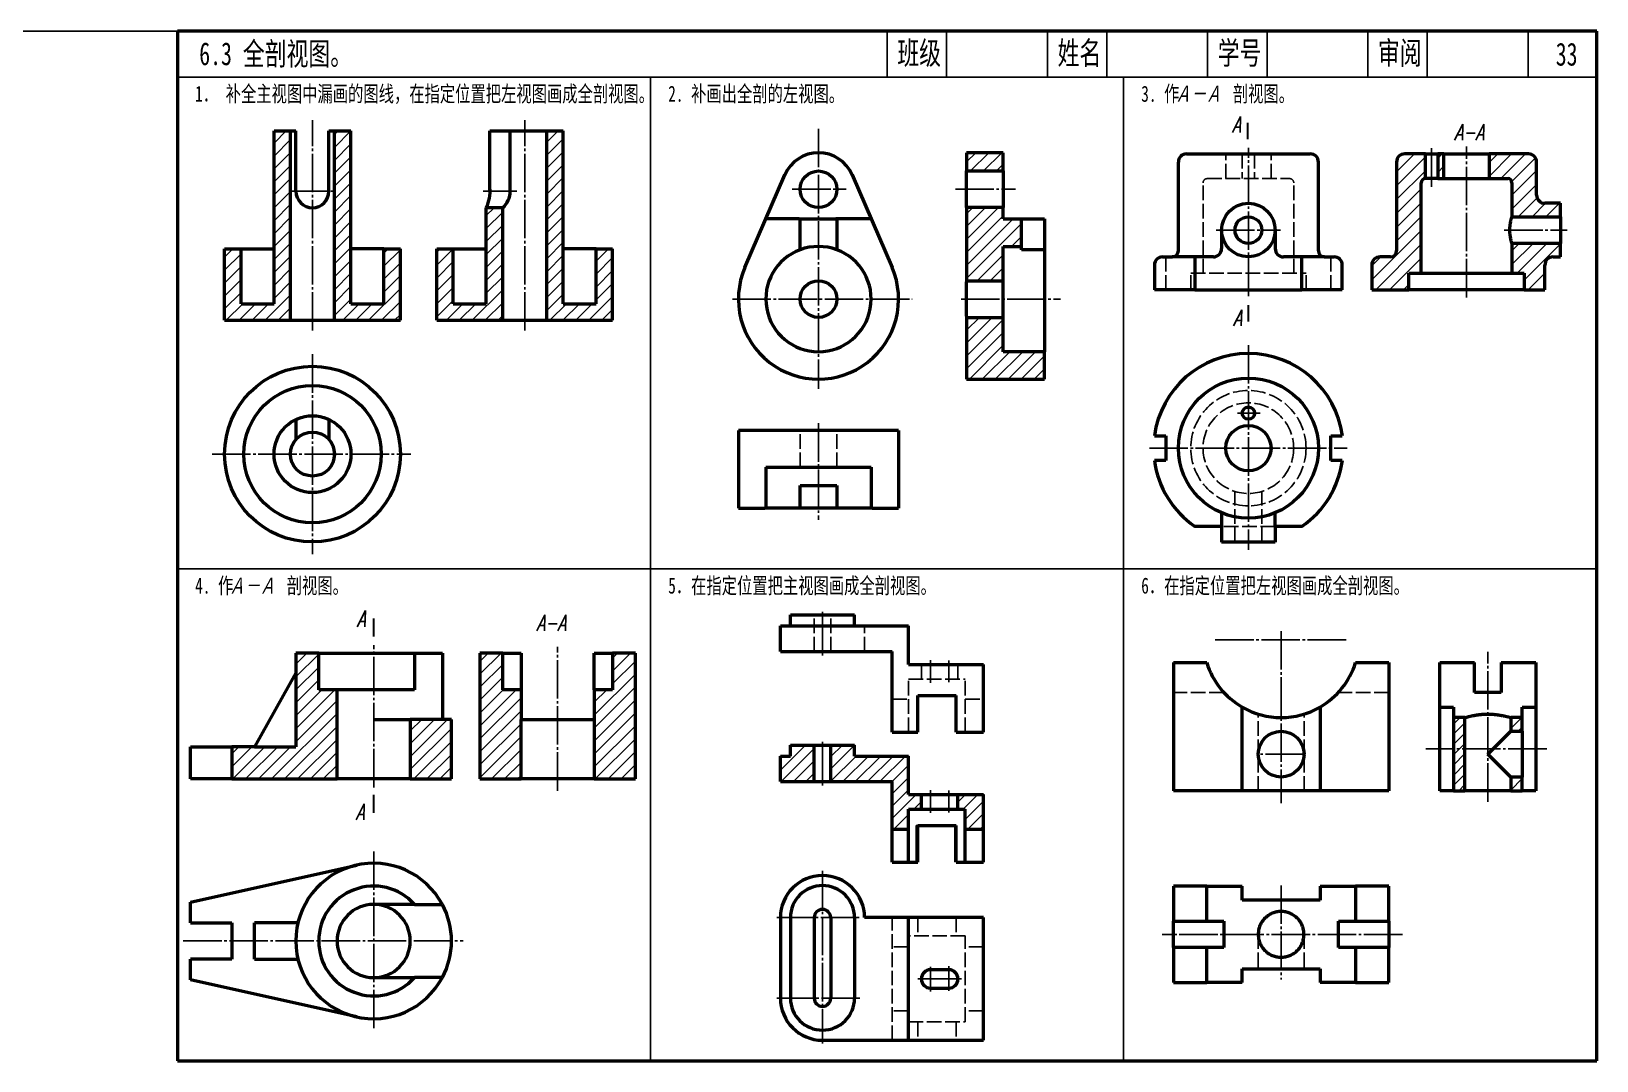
# Model space of a CAD drawing. Header units: millimetres. Extents: x -334 to 3025, y 133 to 867.
# Drawn here: x 331.4 to 673.4, y 356.2 to 581.2 of the extents above; entities that cross this region are included whole.
import ezdxf

# ---------------------------------------------------------------- set-up
doc = ezdxf.new("R2010")
doc.units = ezdxf.units.MM
doc.header["$LTSCALE"] = 0.8
doc.linetypes.add('myCENTER', pattern=[18, 15, -1, 1, -1])
doc.linetypes.add('myHIDDEN', pattern=[5, 4, -1])
for name, color, linetype, lineweight in [('中心线', 7, 'myCENTER', 25), ('剖面线', 7, 'Continuous', 25), ('尺寸', 7, 'Continuous', 25), ('文字', 7, 'Continuous', 25), ('标注', 7, 'Continuous', 25), ('标题文字', 7, 'Continuous', 25), ('答案中心线', 1, 'myCENTER', 25), ('答案剖面线', 1, 'Continuous', 25), ('答案粗实线', 1, 'Continuous', 50), ('粗实线', 7, 'Continuous', 50), ('细实线', 7, 'Continuous', 25), ('虚线', 7, 'myHIDDEN', 25)]:
    doc.layers.add(name, color=color, linetype=linetype, lineweight=lineweight)
doc.styles.add('字母标注-2.5号', font='txt.shx', dxfattribs={"width": 0.7, "oblique": 15, "height": 2.5})
doc.styles.add('标题字母', font='', dxfattribs={"width": 0.7, "oblique": 15, "height": 5})
doc.styles.add('标题汉字1-5号', font='SimSun.ttf', dxfattribs={"width": 0.7, "height": 5})
doc.styles.add('标题汉字2-3.5号', font='SimSun.ttf', dxfattribs={"width": 0.7, "height": 3.5})
doc.styles.get('标题字母').set_extended_font_data('FZFangSong-Z02')
pattern_1 = [(45, (141.6032, 107.5), (-1.4142136, 1.4142136), [])]
pattern_2 = [(45, (0, 0), (-1.4142136, 1.4142136), [])]

msp = doc.modelspace()

# ---------------------------------------------------------------- hatches: boundary and pattern name
at = {"layer": '剖面线'}
h = msp.add_hatch(dxfattribs=at)
h.set_pattern_fill('_USER', color=256, scale=2, angle=45, style=0, pattern_type=0)
h.set_pattern_definition(pattern_1)
h.paths.add_polyline_path([(373.63, 518.08), (388.03, 518.08), (388.03, 559.48), (384.43, 559.48), (384.43, 521.68), (377.23, 521.68), (377.23, 533.68), (373.63, 533.68)])
h.paths.add_polyline_path([(401.23, 559.48), (397.63, 559.48), (397.63, 518.08), (412.03, 518.08), (412.03, 533.68), (408.43, 533.68), (408.43, 521.68), (401.23, 521.68)])
h = msp.add_hatch(dxfattribs=at)
h.set_pattern_fill('_USER', color=256, scale=2, angle=45, style=0, pattern_type=0)
h.set_pattern_definition(pattern_2)
h.paths.add_polyline_path([(398.2, 437.33), (394.2, 437.33), (394.2, 445.33), (389.2, 445.33), (389.2, 424.83), (380.2, 424.83), (375.2, 424.83), (375.2, 417.83), (398.2, 417.83)])
h.paths.add_polyline_path([(414.2, 417.83), (423.2, 417.83), (423.2, 430.83), (414.2, 430.83)])
at = {"layer": '答案剖面线'}
h = msp.add_hatch(dxfattribs=at)
h.set_pattern_fill('_USER', color=256, scale=2, angle=45, style=0, pattern_type=0)
h.set_pattern_definition(pattern_1)
h.paths.add_polyline_path([(444, 518.08), (458.4, 518.08), (458.4, 533.68), (454.8, 533.68), (454.8, 521.68), (447.6, 521.68), (447.6, 559.48), (444, 559.48)])
h = msp.add_hatch(dxfattribs=at)
h.set_pattern_fill('_USER', color=256, scale=2, angle=45, style=0, pattern_type=0)
h.set_pattern_definition(pattern_2)
h.paths.add_polyline_path([(543.72, 550.71), (543.72, 554.71), (535.72, 554.71), (535.72, 550.71)])
h = msp.add_hatch(dxfattribs=at)
h.set_pattern_fill('ANSI31', color=256, scale=0.675, style=0)
h.set_pattern_definition([(45, (546.6247, 309.8876), (-1.515418, 1.515418), [])])
h.paths.add_polyline_path([(629.64, 533.29, -0.414214), (628.29, 531.94), (626.04, 531.94, 0.414214), (624.24, 530.14), (624.24, 524.74), (632.34, 524.74), (632.34, 528.34), (635.04, 528.34), (635.04, 548.14, -0.414214), (635.94, 549.04), (635.94, 554.44), (631.44, 554.44, 0.414214), (629.64, 552.64)])
h.paths.add_polyline_path([(638.64, 549.04), (639.99, 549.04), (639.99, 554.44), (638.64, 554.44)])
h.paths.add_polyline_path([(660.24, 552.64, 0.414214), (658.44, 554.44), (649.89, 554.44), (649.89, 549.04), (653.94, 549.04, -0.414214), (654.84, 548.14), (654.84, 540.72), (665.46, 540.72), (665.46, 543.64), (662.04, 543.64, -0.414214), (660.24, 545.44)])
h.paths.add_polyline_path([(663.84, 531.94), (665.46, 531.94), (665.46, 534.87), (654.84, 534.87), (654.84, 528.34), (657.54, 528.34), (657.54, 524.74), (662.04, 524.74), (662.04, 530.14, -0.414214)])
h = msp.add_hatch(dxfattribs=at)
h.set_pattern_fill('_USER', color=256, scale=2, angle=45, style=0, pattern_type=0)
h.set_pattern_definition(pattern_1)
edge = h.paths.add_edge_path()
edge.add_line((420, 518.08), (420, 533.68))
edge.add_line((420, 533.68), (423.6, 533.68))
edge.add_line((423.6, 521.68), (423.6, 533.68))
edge.add_line((423.6, 521.68), (430.8, 521.68))
edge.add_line((430.8, 521.68), (430.8, 542.68))
edge.add_line((434.4, 542.68), (430.8, 542.68))
edge.add_line((434.4, 518.08), (434.4, 542.68))
edge.add_line((420, 518.08), (458.4, 518.08))
h = msp.add_hatch(dxfattribs=at)
h.set_pattern_fill('_USER', color=256, scale=2, angle=45, style=0, pattern_type=0)
h.set_pattern_definition(pattern_2)
h.paths.add_polyline_path([(543.72, 540.24), (543.72, 542.71), (535.72, 542.71), (535.72, 526.71), (543.72, 526.71), (543.72, 534.21), (547.72, 534.21), (547.72, 540.24)])
h = msp.add_hatch(dxfattribs=at)
h.set_pattern_fill('_USER', color=256, scale=2, angle=45, style=0, pattern_type=0)
h.set_pattern_definition(pattern_2)
h.paths.add_polyline_path([(543.72, 518.71), (535.72, 518.71), (535.72, 505.21), (552.72, 505.21), (552.72, 511.21), (543.72, 511.21)])
h = msp.add_hatch(dxfattribs=at)
h.set_pattern_fill('_USER', color=256, scale=2, angle=45, style=0, pattern_type=0)
h.set_pattern_definition(pattern_2)
h.paths.add_polyline_path([(429.39, 417.83), (438.39, 417.83), (438.39, 430.83), (438.39, 437.33), (434.39, 437.33), (434.39, 445.33), (429.39, 445.33)])
h.paths.add_polyline_path([(454.39, 417.83), (463.39, 417.83), (463.39, 445.33), (458.39, 445.33), (458.39, 437.33), (454.39, 437.33), (454.39, 430.83)])
h = msp.add_hatch(dxfattribs=at)
h.set_pattern_fill('ANSI31', color=256, scale=0.5, style=0)
h.set_pattern_definition([(45, (224.5484, -263.8502), (-1.122532, 1.122532), [])])
h.paths.add_polyline_path([(654.59, 428.25), (657.09, 428.25), (657.09, 431.25), (654.59, 431.25)])
h.paths.add_polyline_path([(654.59, 418.25), (654.59, 415.25), (657.09, 415.25), (657.09, 418.25)])
h.paths.add_polyline_path([(644.59, 431.25), (642.09, 431.25), (642.09, 415.25), (644.59, 415.25)])
h = msp.add_hatch(dxfattribs=at)
h.set_pattern_fill('ANSI31', color=256, scale=0.6, style=0)
h.set_pattern_definition([(45, (282.1439, 322.7307), (-1.347038, 1.347038), [])])
h.paths.add_polyline_path([(497.24, 422.84), (495.04, 422.84), (495.04, 417.24), (502.44, 417.24), (502.44, 425.24), (497.24, 425.24)])
h.paths.add_polyline_path([(519.44, 417.24), (519.44, 406.84), (523.04, 406.84), (523.04, 411.24), (525.84, 411.24), (525.84, 414.44), (523.04, 414.44), (523.04, 422.84), (511.24, 422.84), (511.24, 425.24), (506.04, 425.24), (506.04, 417.24)])
h.paths.add_polyline_path([(539.44, 414.44), (533.84, 414.44), (533.84, 411.24), (535.44, 411.24), (535.44, 406.84), (539.44, 406.84)])

# ---------------------------------------------------------------- linework, layer by layer
for p, q in [((466.7, 356.24), (466.7, 571.24)), ((570.03, 356.24), (570.03, 571.24)), ((363.36, 463.74), (673.36, 463.74))]:
    msp.add_line(p, q)
at = {"layer": '中心线', "ltscale": 0.7}
for p, q in [((392.83, 515.83), (392.83, 561.81)), ((439.2, 515.83), (439.2, 561.81)), ((503.37, 559.93), (503.37, 503.06)), ((597.28, 523.37), (597.28, 555.78)), ((644.94, 523.09), (644.94, 556.06)), ((387.9, 546.28), (397.71, 546.28)), ((497.64, 546.71), (509.44, 546.71)), ((590.25, 537.79), (604.27, 537.79)), ((653.18, 537.79), (666.93, 537.79)), ((484.58, 522.71), (523.86, 522.71)), ((392.83, 510.65), (392.83, 466.93)), ((597.28, 512.66), (597.28, 467.88)), ((599.87, 497.78), (594.92, 497.78)), ((503.37, 495.57), (503.37, 474.46)), ((575.67, 490.13), (618.85, 490.13)), ((370.91, 488.82), (414.31, 488.82)), ((504.24, 444.84), (504.24, 454.44)), ((590.05, 448.25), (619.01, 448.25)), ((604.43, 450.12), (604.43, 412.53)), ((406.2, 415.98), (406.2, 447.06)), ((446.39, 415.26), (446.39, 446.7)), ((649.59, 412.85), (649.59, 445.62)), ((527.84, 438.85), (527.84, 443.81)), ((531.84, 438.95), (531.84, 443.7)), ((504.24, 416.41), (504.24, 426.01)), ((662.44, 424.39), (636.06, 424.39)), ((609.43, 423.25), (599.43, 423.25)), ((527.84, 410.42), (527.84, 415.38)), ((531.84, 410.52), (531.84, 415.27)), ((406.2, 401.98), (406.2, 362.95)), ((504.24, 397.76), (504.24, 359.97)), ((604.43, 394.54), (604.43, 373.97)), ((512.28, 387.52), (494.27, 387.52)), ((630.91, 383.86), (578.47, 383.86)), ((364.6, 382.41), (425.75, 382.41)), ((527.84, 376.76), (527.84, 371.37)), ((531.84, 371.49), (531.84, 376.88)), ((534.62, 374.12), (525.01, 374.12)), ((512.4, 369.92), (494.27, 369.92))]:
    msp.add_line(p, q, dxfattribs=at)
at = {"layer": '尺寸'}
msp.add_line((-23.54, 581.24), (406.26, 581.24), dxfattribs=at)
at = {"layer": '文字'}
for points in [[(406.2, 448.93, 0.5, 0.5, 0), (406.2, 452.93, 0, 0, 0), (409.2, 452.93, 0.8, 0, 0), (412.7, 452.93, 0, 0, 0)], [(406.2, 414.38, 0.5, 0.5, 0), (406.2, 410.38, 0, 0, 0), (409.2, 410.38, 0.8, 0, 0), (412.7, 410.38, 0, 0, 0)]]:
    msp.add_lwpolyline(points, format="xyseb", dxfattribs=at)
at = {"layer": '标注'}
for points in [[(597.1, 557.64, 0.45, 0.45, 0), (597.1, 561.24, 0, 0, 0), (599.8, 561.24, 0.72, 0, 0), (602.95, 561.24, 0, 0, 0)], [(597.28, 521.39, 0.45, 0.45, 0), (597.28, 517.79, 0, 0, 0), (599.98, 517.79, 0.72, 0, 0), (603.13, 517.79, 0, 0, 0)]]:
    msp.add_lwpolyline(points, format="xyseb", dxfattribs=at)
at = {"layer": '答案中心线', "ltscale": 0.7}
for p, q in [((637.29, 547.27), (637.29, 555.78)), ((430.12, 546.28), (437.44, 546.28)), ((533.28, 546.71), (546.42, 546.71)), ((534.53, 522.71), (556.21, 522.71))]:
    msp.add_line(p, q, dxfattribs=at)
at = {"layer": '答案粗实线'}
for p, q in [((431.61, 559.48), (447.6, 559.48)), ((431.61, 546.28), (431.61, 559.48)), ((436.02, 546.28), (436.02, 559.48)), ((444, 518.08), (444, 559.48)), ((447.6, 521.68), (447.6, 559.48)), ((430.8, 521.68), (430.8, 542.68)), ((434.4, 542.68), (430.8, 542.68)), ((434.4, 518.08), (434.4, 542.68)), ((543.72, 540.24), (552.72, 540.24)), ((377.23, 533.68), (384.43, 533.68)), ((408.43, 533.68), (401.23, 533.68)), ((420, 518.08), (420, 533.68)), ((420, 533.68), (423.6, 533.68)), ((423.6, 521.68), (423.6, 533.68)), ((423.6, 533.68), (430.8, 533.68)), ((454.8, 533.68), (447.6, 533.68)), ((454.8, 521.68), (454.8, 533.68)), ((454.8, 533.68), (458.4, 533.68)), ((458.4, 518.08), (458.4, 533.68)), ((535.72, 526.71), (543.72, 526.71)), ((423.6, 521.68), (430.8, 521.68)), ((447.6, 521.68), (454.8, 521.68)), ((420, 518.08), (458.4, 518.08)), ((535.72, 518.71), (543.72, 518.71)), ((497.24, 425.24), (511.24, 425.24)), ((497.24, 422.84), (497.24, 425.24)), ((502.44, 417.24), (502.44, 425.24)), ((506.04, 417.24), (506.04, 425.24)), ((511.24, 422.84), (511.24, 425.24)), ((495.04, 422.84), (497.24, 422.84)), ((495.04, 417.24), (495.04, 422.84)), ((511.24, 422.84), (523.04, 422.84)), ((523.04, 414.44), (523.04, 422.84)), ((495.04, 417.24), (519.44, 417.24)), ((519.44, 399.64), (519.44, 417.24)), ((523.04, 414.44), (539.44, 414.44)), ((525.84, 411.24), (525.84, 414.44)), ((533.84, 411.24), (533.84, 414.44)), ((539.44, 399.64), (539.44, 414.44)), ((523.04, 399.64), (523.04, 411.24)), ((523.04, 411.24), (535.44, 411.24)), ((535.44, 399.64), (535.44, 411.24)), ((525.04, 407.64), (533.44, 407.64)), ((525.04, 399.64), (525.04, 407.64)), ((533.44, 399.64), (533.44, 407.64)), ((519.44, 406.84), (523.04, 406.84)), ((535.44, 406.84), (539.44, 406.84)), ((519.44, 399.64), (525.04, 399.64)), ((533.44, 399.64), (539.44, 399.64))]:
    msp.add_line(p, q, dxfattribs=at)
at = {"layer": '答案粗实线', "extrusion": (0, 1, 0)}
for p, q in [((535.72, 554.71), (535.72, 550.71)), ((543.72, 554.71), (535.72, 554.71)), ((543.72, 550.71), (543.72, 554.71)), ((535.72, 542.71), (535.72, 550.71)), ((535.72, 550.71), (543.72, 550.71)), ((543.72, 550.71), (543.72, 542.71)), ((535.72, 542.71), (535.72, 526.46)), ((543.72, 542.71), (535.72, 542.71)), ((543.72, 540.24), (543.72, 542.71)), ((547.72, 534.21), (547.72, 540.24)), ((552.72, 540.24), (552.72, 533.49)), ((543.72, 534.21), (547.72, 534.21)), ((543.72, 526.46), (543.72, 534.21)), ((547.72, 533.49), (547.72, 534.21)), ((552.72, 533.49), (547.72, 533.49)), ((552.72, 533.49), (552.72, 511.21)), ((535.72, 518.96), (535.72, 526.46)), ((543.72, 518.96), (543.72, 526.46)), ((535.72, 518.96), (535.72, 505.21)), ((543.72, 511.21), (543.72, 518.96)), ((552.72, 511.21), (543.72, 511.21)), ((552.72, 505.21), (552.72, 511.21)), ((535.72, 505.21), (552.72, 505.21)), ((639.09, 433.53), (639.09, 443.25)), ((639.09, 443.25), (646.69, 443.25)), ((646.69, 436.75), (646.69, 443.25)), ((652.49, 443.25), (652.49, 436.75)), ((652.49, 443.25), (660.09, 443.25)), ((660.09, 443.25), (660.09, 433.53)), ((652.49, 436.75), (646.69, 436.75)), ((639.09, 415.25), (639.09, 433.53)), ((639.09, 433.53), (642.09, 433.53)), ((642.09, 433.53), (642.09, 431.25)), ((642.09, 431.25), (642.09, 415.25)), ((644.59, 431.25), (642.09, 431.25)), ((644.59, 415.25), (644.59, 431.25)), ((654.59, 431.25), (654.59, 428.25)), ((657.09, 431.25), (654.59, 431.25)), ((657.09, 433.53), (660.09, 433.53)), ((657.09, 431.25), (657.09, 433.53)), ((657.09, 428.25), (657.09, 431.25)), ((660.09, 433.53), (660.09, 415.25)), ((649.59, 423.25), (654.59, 428.25)), ((654.59, 428.25), (657.09, 428.25)), ((657.09, 428.25), (657.09, 418.25)), ((654.59, 418.25), (649.59, 423.25)), ((657.09, 418.25), (654.59, 418.25)), ((654.59, 418.25), (654.59, 415.25)), ((657.09, 415.25), (657.09, 418.25)), ((642.09, 415.25), (639.09, 415.25)), ((642.09, 415.25), (644.59, 415.25)), ((654.59, 415.25), (644.59, 415.25)), ((654.59, 415.25), (657.09, 415.25)), ((660.09, 415.25), (657.09, 415.25))]:
    msp.add_line(p, q, dxfattribs=at)
at = {"layer": '答案粗实线', "extrusion": (2.22045e-16, 1, -4.93038e-32)}
for p, q in [((635.94, 554.44), (631.44, 554.44)), ((635.94, 554.44), (638.64, 554.44)), ((635.94, 549.04), (635.94, 554.44)), ((638.64, 554.44), (638.64, 549.04)), ((639.99, 554.44), (638.64, 554.44)), ((639.99, 554.44), (649.89, 554.44)), ((639.99, 549.04), (639.99, 554.44)), ((658.44, 554.44), (649.89, 554.44)), ((649.89, 554.44), (649.89, 549.04)), ((629.64, 552.64), (629.64, 533.29)), ((660.24, 545.44), (660.24, 552.64)), ((635.04, 528.34), (635.04, 548.14)), ((638.64, 549.04), (635.94, 549.04)), ((635.94, 549.04), (635.94, 549.04)), ((638.64, 549.04), (639.99, 549.04)), ((639.99, 549.04), (649.89, 549.04)), ((649.89, 549.04), (653.94, 549.04)), ((654.84, 548.14), (654.84, 540.72)), ((654.84, 540.72), (665.46, 540.72)), ((665.46, 543.64), (662.04, 543.64)), ((665.46, 540.72), (665.46, 543.64)), ((665.46, 540.72), (665.46, 534.87)), ((654.84, 534.87), (654.84, 528.34)), ((665.46, 534.87), (654.84, 534.87)), ((665.46, 531.94), (665.46, 534.87)), ((624.24, 530.14), (624.24, 524.74)), ((628.29, 531.94), (626.04, 531.94)), ((662.04, 524.74), (662.04, 530.14)), ((663.84, 531.94), (665.46, 531.94)), ((632.34, 528.34), (635.04, 528.34)), ((632.34, 524.74), (632.34, 528.34)), ((635.04, 528.34), (654.84, 528.34)), ((654.84, 528.34), (657.54, 528.34)), ((657.54, 528.34), (657.54, 524.74)), ((624.24, 524.74), (632.34, 524.74)), ((657.54, 524.74), (632.34, 524.74)), ((657.54, 524.74), (662.04, 524.74)), ((429.39, 445.33), (429.39, 417.83)), ((434.39, 445.33), (429.39, 445.33)), ((434.39, 445.33), (438.39, 445.33)), ((434.39, 437.33), (434.39, 445.33)), ((438.39, 445.33), (438.39, 437.33)), ((454.39, 437.33), (454.39, 445.33)), ((454.39, 445.33), (458.39, 445.33)), ((463.39, 445.33), (458.39, 445.33)), ((458.39, 445.33), (458.39, 437.33)), ((463.39, 417.83), (463.39, 445.33)), ((438.39, 437.33), (434.39, 437.33)), ((438.39, 437.33), (438.39, 430.83)), ((454.39, 437.33), (454.39, 430.83)), ((458.39, 437.33), (454.39, 437.33)), ((438.39, 430.83), (454.39, 430.83)), ((438.39, 417.83), (438.39, 430.83)), ((454.39, 430.83), (454.39, 417.83)), ((429.39, 417.83), (438.39, 417.83)), ((454.39, 417.83), (438.39, 417.83)), ((454.39, 417.83), (463.39, 417.83))]:
    msp.add_line(p, q, dxfattribs=at)
at = {"layer": '答案粗实线'}
for centre, radius, start, end in [((631.44, 552.64), 1.8, 90, 180), ((658.44, 552.64), 1.8, 0, 90), ((635.94, 548.14), 0.9, 90, 180), ((653.49, 547.69), 1.35, 0, 0), ((653.94, 548.14), 0.9, 0, 90), ((423.24, 546.28), 8.4, 334.6231, 5.1446), ((431.22, 546.28), 4.8, 311.4096, 0), ((662.04, 545.44), 1.8, 180, 270), ((626.04, 530.14), 1.8, 90, 180), ((628.29, 533.29), 1.35, 270, 360), ((663.84, 530.14), 1.8, 90, 180)]:
    msp.add_arc(centre, radius, start, end, dxfattribs=at)
for points, knots in [([(654.84, 534.87), (654.84, 534.87), (654.84, 534.88), (654.81, 534.96), (654.8, 535.01), (654.76, 535.16), (654.73, 535.26), (654.68, 535.47), (654.65, 535.59), (654.59, 535.85), (654.57, 536), (654.51, 536.32), (654.49, 536.49), (654.44, 536.85), (654.43, 537.04), (654.4, 537.41), (654.4, 537.61), (654.4, 537.98), (654.4, 538.17), (654.43, 538.54), (654.44, 538.73), (654.49, 539.09), (654.51, 539.26), (654.57, 539.58), (654.59, 539.73), (654.65, 539.99), (654.68, 540.11), (654.73, 540.32), (654.76, 540.42), (654.8, 540.57), (654.81, 540.62), (654.84, 540.7), (654.84, 540.72), (654.84, 540.72)], [4.928834, 4.928834, 4.928834, 4.928834, 5.544852, 5.544852, 6.160871, 6.160871, 6.776889, 6.776889, 7.392907, 7.392907, 8.009097, 8.009097, 8.625288, 8.625288, 9.241478, 9.241478, 9.857669, 9.857669, 10.473859, 10.473859, 11.090049, 11.090049, 11.70624, 11.70624, 12.32243, 12.32243, 12.938448, 12.938448, 13.554466, 13.554466, 14.170485, 14.170485, 14.786503, 14.786503, 14.786503, 14.786503]), ([(644.59, 431.25), (644.59, 431.25), (644.62, 431.26), (644.74, 431.29), (644.84, 431.32), (645.1, 431.39), (645.26, 431.43), (645.62, 431.52), (645.83, 431.57), (646.27, 431.67), (646.52, 431.72), (647.06, 431.81), (647.36, 431.85), (647.97, 431.92), (648.3, 431.95), (648.94, 431.99), (649.27, 432), (649.59, 432)], [22.747076, 22.747076, 22.747076, 22.747076, 23.694741, 23.694741, 24.642406, 24.642406, 25.590071, 25.590071, 26.537736, 26.537736, 27.485661, 27.485661, 28.433586, 28.433586, 29.38151, 29.38151, 30.329435, 30.329435, 30.329435, 30.329435]), ([(649.59, 432), (649.9, 432), (650.23, 431.99), (650.88, 431.95), (651.2, 431.92), (651.81, 431.85), (652.11, 431.81), (652.65, 431.72), (652.9, 431.67), (653.34, 431.57), (653.55, 431.52), (653.92, 431.43), (654.08, 431.39), (654.33, 431.32), (654.43, 431.29), (654.56, 431.26), (654.59, 431.25), (654.59, 431.25)], [0, 0, 0, 0, 0.947925, 0.947925, 1.89585, 1.89585, 2.843775, 2.843775, 3.791699, 3.791699, 4.739364, 4.739364, 5.687029, 5.687029, 6.634694, 6.634694, 7.582359, 7.582359, 7.582359, 7.582359])]:
    msp.add_open_spline(points, degree=3, knots=knots, dxfattribs=at)
at = {"layer": '粗实线'}
for p, q in [((363.36, 581.24), (363.36, 356.24)), ((673.36, 581.24), (363.36, 581.24)), ((673.36, 356.24), (673.36, 581.24)), ((384.43, 521.68), (384.43, 559.48)), ((384.43, 559.48), (389.23, 559.48)), ((388.03, 518.08), (388.03, 559.48)), ((389.23, 546.28), (389.23, 559.48)), ((396.43, 546.28), (396.43, 559.48)), ((396.43, 559.48), (401.23, 559.48)), ((397.63, 518.08), (397.63, 559.48)), ((401.23, 521.68), (401.23, 559.48)), ((373.63, 533.68), (377.23, 533.68)), ((373.63, 518.08), (373.63, 533.68)), ((377.23, 521.68), (377.23, 533.68)), ((408.43, 521.68), (408.43, 533.68)), ((408.43, 533.68), (412.03, 533.68)), ((412.03, 518.08), (412.03, 533.68)), ((377.23, 521.68), (384.43, 521.68)), ((401.23, 521.68), (408.43, 521.68)), ((373.63, 518.08), (412.03, 518.08)), ((389.23, 496.41), (389.23, 492)), ((396.43, 496.41), (396.43, 492)), ((487.3, 494), (485.87, 494)), ((485.87, 494), (485.87, 477)), ((496.03, 494), (487.3, 494)), ((510.72, 494), (496.03, 494)), ((519.44, 494), (510.72, 494)), ((520.87, 494), (519.44, 494)), ((520.87, 494), (520.87, 477)), ((576.75, 492.83), (579.28, 492.83)), ((579.28, 492.83), (579.28, 487.43)), ((615.28, 487.43), (615.28, 492.83)), ((615.28, 492.83), (617.8, 492.83)), ((491.87, 486), (496.03, 486)), ((491.87, 486), (491.87, 477)), ((496.03, 486), (510.72, 486)), ((510.72, 486), (514.87, 486)), ((514.87, 486), (514.87, 477)), ((579.28, 487.43), (576.75, 487.43)), ((617.8, 487.43), (615.28, 487.43)), ((499.37, 477), (499.37, 482)), ((499.37, 482), (507.37, 482)), ((507.37, 482), (507.37, 477)), ((485.87, 477), (487.3, 477)), ((487.3, 477), (491.64, 477)), ((499.37, 477), (491.64, 477)), ((507.37, 477), (499.37, 477)), ((515.1, 477), (507.37, 477)), ((515.1, 477), (519.44, 477)), ((519.44, 477), (520.87, 477)), ((591.43, 475.99), (591.43, 475.91)), ((591.63, 475.91), (591.43, 475.91)), ((591.43, 475.91), (591.43, 473.03)), ((603.13, 475.91), (602.92, 475.91)), ((603.13, 475.91), (603.13, 475.99)), ((603.13, 473.03), (603.13, 475.91)), ((591.43, 473.03), (585.61, 473.03)), ((591.43, 473.03), (591.43, 469.61)), ((608.94, 473.03), (603.13, 473.03)), ((603.13, 473.03), (603.13, 469.61)), ((603.13, 469.61), (591.43, 469.61)), ((497.24, 453.67), (511.24, 453.67)), ((497.24, 451.27), (497.24, 453.67)), ((511.24, 451.27), (511.24, 453.67)), ((495.04, 445.67), (495.04, 451.27)), ((495.04, 451.27), (523.04, 451.27)), ((523.04, 442.87), (523.04, 451.27)), ((495.04, 445.67), (519.44, 445.67)), ((519.44, 428.07), (519.44, 445.67)), ((523.04, 442.87), (539.44, 442.87)), ((539.44, 428.07), (539.44, 442.87)), ((525.04, 436.07), (533.44, 436.07)), ((525.04, 428.07), (525.04, 436.07)), ((533.44, 428.07), (533.44, 436.07)), ((519.44, 428.07), (525.04, 428.07)), ((533.44, 428.07), (539.44, 428.07)), ((366.2, 390.91), (402.5, 399)), ((580.93, 394.36), (580.93, 386.76)), ((588.18, 394.36), (580.93, 394.36)), ((588.18, 386.76), (588.18, 394.36)), ((588.18, 394.36), (595.93, 394.36)), ((595.93, 391.36), (595.93, 394.36)), ((612.93, 394.36), (612.93, 391.36)), ((612.93, 394.36), (620.67, 394.36)), ((627.93, 394.36), (620.67, 394.36)), ((620.67, 394.36), (620.67, 386.76)), ((627.93, 386.76), (627.93, 394.36)), ((366.2, 386.41), (366.2, 390.91)), ((415.14, 390.41), (406.2, 390.41)), ((415.14, 390.41), (421.2, 390.41)), ((612.93, 391.36), (595.93, 391.36)), ((366.2, 386.41), (375.2, 386.41)), ((375.2, 386.41), (375.2, 378.41)), ((380.2, 378.41), (380.2, 386.41)), ((389.67, 386.41), (380.2, 386.41)), ((495.04, 387.52), (495.04, 369.92)), ((497.24, 387.52), (497.24, 369.92)), ((502.44, 387.52), (502.44, 369.92)), ((506.04, 387.52), (506.04, 369.92)), ((511.24, 387.52), (511.24, 369.92)), ((539.44, 387.52), (513.44, 387.52)), ((523.04, 360.72), (523.04, 387.52)), ((539.44, 360.72), (539.44, 387.52)), ((580.93, 386.76), (588.18, 386.76)), ((580.93, 380.96), (580.93, 386.76)), ((588.18, 386.76), (591.91, 386.76)), ((591.91, 386.76), (591.91, 380.96)), ((616.95, 386.76), (620.67, 386.76)), ((616.95, 380.96), (616.95, 386.76)), ((620.67, 386.76), (627.93, 386.76)), ((627.93, 386.76), (627.93, 380.96)), ((580.93, 380.96), (580.93, 373.36)), ((588.18, 380.96), (580.93, 380.96)), ((588.18, 373.36), (588.18, 380.96)), ((591.91, 380.96), (588.18, 380.96)), ((620.67, 380.96), (616.95, 380.96)), ((620.67, 380.96), (620.67, 373.36)), ((627.93, 380.96), (620.67, 380.96)), ((627.93, 373.36), (627.93, 380.96)), ((366.2, 373.91), (366.2, 378.41)), ((375.2, 378.41), (366.2, 378.41)), ((380.2, 378.41), (389.67, 378.41)), ((595.93, 376.36), (612.93, 376.36)), ((595.93, 373.36), (595.93, 376.36)), ((612.93, 376.36), (612.93, 373.36)), ((402.5, 365.82), (366.2, 373.91)), ((406.2, 374.41), (415.14, 374.41)), ((421.2, 374.41), (415.14, 374.41)), ((531.84, 376.12), (527.84, 376.12)), ((580.93, 373.36), (588.18, 373.36)), ((595.93, 373.36), (588.18, 373.36)), ((620.67, 373.36), (612.93, 373.36)), ((620.67, 373.36), (627.93, 373.36)), ((527.84, 372.12), (531.84, 372.12)), ((504.24, 360.72), (539.44, 360.72)), ((363.36, 356.24), (673.36, 356.24))]:
    msp.add_line(p, q, dxfattribs=at)
at = {"layer": '粗实线', "extrusion": (0, 1, 2.22045e-16)}
for p, q in [((583.78, 554.44), (610.78, 554.44)), ((581.98, 533.29), (581.98, 552.64)), ((612.58, 533.29), (612.58, 552.64)), ((591.43, 537.79), (591.43, 533.74)), ((603.13, 537.79), (603.13, 533.74)), ((576.75, 530.14), (576.75, 524.74)), ((578.55, 531.94), (580.63, 531.94)), ((589.63, 531.94), (580.63, 531.94)), ((585.61, 531.94), (585.61, 524.74)), ((613.93, 531.94), (604.93, 531.94)), ((608.94, 524.74), (608.94, 531.94)), ((613.93, 531.94), (616, 531.94)), ((617.8, 524.74), (617.8, 530.14)), ((585.61, 524.74), (576.75, 524.74)), ((585.61, 524.74), (608.94, 524.74)), ((617.8, 524.74), (608.94, 524.74)), ((389.2, 445.33), (389.2, 424.83)), ((394.2, 445.33), (389.2, 445.33)), ((394.2, 445.33), (415.14, 445.33)), ((394.2, 437.33), (394.2, 445.33)), ((415.14, 445.33), (415.14, 437.33)), ((415.14, 445.33), (421.2, 445.33)), ((421.2, 445.33), (421.2, 430.83)), ((389.2, 441.03), (380.2, 424.83)), ((398.2, 437.33), (394.2, 437.33)), ((406.2, 437.33), (398.2, 437.33)), ((398.2, 417.83), (398.2, 437.33)), ((415.14, 437.33), (406.2, 437.33)), ((406.2, 430.83), (414.2, 430.83)), ((414.2, 430.83), (414.2, 417.83)), ((423.2, 430.83), (414.2, 430.83)), ((423.2, 417.83), (423.2, 430.83)), ((366.2, 417.83), (366.2, 424.83)), ((366.2, 424.83), (375.2, 424.83)), ((375.2, 424.83), (375.2, 417.83)), ((380.2, 424.83), (375.2, 424.83)), ((380.2, 424.83), (389.2, 424.83)), ((375.2, 417.83), (366.2, 417.83)), ((375.2, 417.83), (398.2, 417.83)), ((414.2, 417.83), (398.2, 417.83)), ((414.2, 417.83), (423.2, 417.83))]:
    msp.add_line(p, q, dxfattribs=at)
at = {"layer": '粗实线', "extrusion": (0, 1, 0)}
for p, q in [((491.64, 539.71), (496.03, 549.88)), ((510.72, 549.88), (515.1, 539.71)), ((487.3, 529.64), (491.64, 539.71)), ((499.14, 540.24), (491.87, 540.24)), ((499.14, 540.24), (507.14, 540.24)), ((499.37, 533.49), (499.37, 540.24)), ((514.87, 540.24), (507.14, 540.24)), ((507.37, 540.24), (507.37, 533.49)), ((515.1, 539.71), (519.44, 529.64)), ((580.93, 443.25), (580.93, 415.25)), ((580.93, 443.25), (588.18, 443.25)), ((620.67, 443.25), (627.93, 443.25)), ((627.93, 443.25), (627.93, 415.25)), ((595.93, 415.25), (595.93, 433.53)), ((612.93, 433.53), (612.93, 415.25)), ((595.93, 415.25), (580.93, 415.25)), ((612.93, 415.25), (595.93, 415.25)), ((627.93, 415.25), (612.93, 415.25))]:
    msp.add_line(p, q, dxfattribs=at)
at = {"layer": '粗实线'}
for centre, radius in [((503.37, 546.71), 4), ((597.28, 537.79), 5.85), ((597.28, 537.79), 2.92), ((503.37, 522.71), 4), ((392.83, 488.82), 19.2), ((392.83, 488.82), 15), ((597.28, 490.13), 15.3), ((392.83, 488.82), 8.4), ((597.28, 497.78), 1.35), ((392.83, 488.82), 4.8), ((597.28, 490.13), 4.95), ((604.43, 423.25), 5)]:
    msp.add_circle(centre, radius, dxfattribs=at)
for centre, radius, start, end in [((503.37, 546.71), 8, 23.318, 156.682), ((583.78, 552.64), 1.8, 90, 180), ((610.78, 552.64), 1.8, 0, 90), ((392.83, 546.28), 3.6, 180, 0), ((503.37, 522.71), 11.5, 110.3544, 69.6456), ((503.37, 522.71), 11.5, 69.6456, 110.3544), ((589.63, 533.74), 1.8, 270, 0), ((604.93, 533.74), 1.8, 180, 270), ((578.55, 530.14), 1.8, 90, 180), ((580.63, 533.29), 1.35, 270, 0), ((613.93, 533.29), 1.35, 180, 270), ((616, 530.14), 1.8, 0, 90), ((503.37, 522.71), 17.5, 156.682, 23.318), ((597.28, 490.13), 20.7, 7.4947, 172.5053), ((597.28, 490.13), 20.7, 187.4947, 235.6988), ((597.28, 490.13), 20.7, 304.3012, 352.5053), ((604.43, 448.25), 17, 197.1046, 240), ((604.43, 448.25), 17, 300, 342.8954), ((604.43, 448.25), 17, 240, 300), ((406.2, 382.41), 17, 28.0725, 331.9275), ((504.24, 387.52), 9.2, 0, 180), ((406.2, 382.41), 12, 41.8103, 318.1897), ((504.24, 387.52), 7, 0, 180), ((406.2, 382.41), 8, 90, 270), ((406.2, 382.41), 8, 270, 90), ((406.2, 382.41), 17, 331.9275, 28.0725), ((504.24, 387.52), 1.8, 0, 180), ((527.84, 374.12), 2, 90, 270), ((531.84, 374.12), 2, 270, 90), ((504.24, 369.92), 9.2, 180, 270), ((504.24, 369.92), 7, 180, 0), ((504.24, 369.92), 1.8, 180, 0)]:
    msp.add_arc(centre, radius, start, end, dxfattribs=at)
msp.add_open_spline([(609.43, 383.86), (609.43, 383.54), (609.4, 383.22), (609.27, 382.57), (609.17, 382.25), (608.92, 381.63), (608.76, 381.34), (608.39, 380.79), (608.18, 380.54), (607.74, 380.1), (607.49, 379.89), (606.95, 379.53), (606.65, 379.37), (606.04, 379.11), (605.72, 379.02), (605.07, 378.89), (604.74, 378.86), (604.11, 378.86), (603.78, 378.89), (603.14, 379.02), (602.81, 379.11), (602.2, 379.37), (601.9, 379.53), (601.36, 379.89), (601.11, 380.1), (600.67, 380.54), (600.46, 380.79), (600.1, 381.34), (599.94, 381.63), (599.68, 382.25), (599.58, 382.57), (599.46, 383.22), (599.43, 383.54), (599.43, 384.17), (599.46, 384.5), (599.58, 385.15), (599.68, 385.47), (599.94, 386.08), (600.1, 386.38), (600.46, 386.92), (600.67, 387.17), (601.11, 387.61), (601.36, 387.82), (601.9, 388.19), (602.2, 388.35), (602.81, 388.6), (603.14, 388.7), (603.78, 388.83), (604.11, 388.86), (604.74, 388.86), (605.07, 388.83), (605.72, 388.7), (606.04, 388.6), (606.65, 388.35), (606.95, 388.19), (607.49, 387.82), (607.74, 387.61), (608.18, 387.17), (608.39, 386.92), (608.76, 386.38), (608.92, 386.08), (609.17, 385.47), (609.27, 385.15), (609.4, 384.5), (609.43, 384.17), (609.43, 383.86)], degree=3, knots=[0, 0, 0, 0, 0.947925, 0.947925, 1.89585, 1.89585, 2.843775, 2.843775, 3.791699, 3.791699, 4.739364, 4.739364, 5.687029, 5.687029, 6.634694, 6.634694, 7.582359, 7.582359, 8.530024, 8.530024, 9.477689, 9.477689, 10.425353, 10.425353, 11.373018, 11.373018, 12.320943, 12.320943, 13.268868, 13.268868, 14.216793, 14.216793, 15.164718, 15.164718, 16.112642, 16.112642, 17.060567, 17.060567, 18.008492, 18.008492, 18.956417, 18.956417, 19.904082, 19.904082, 20.851747, 20.851747, 21.799412, 21.799412, 22.747076, 22.747076, 23.694741, 23.694741, 24.642406, 24.642406, 25.590071, 25.590071, 26.537736, 26.537736, 27.485661, 27.485661, 28.433586, 28.433586, 29.38151, 29.38151, 30.329435, 30.329435, 30.329435, 30.329435], dxfattribs=at)
at = {"layer": '细实线'}
for p, q in [((518.36, 581.24), (518.36, 571.24)), ((531.36, 581.24), (531.36, 571.24)), ((553.36, 581.24), (553.36, 571.24)), ((566.36, 581.24), (566.36, 571.24)), ((588.36, 581.24), (588.36, 571.24)), ((601.36, 581.24), (601.36, 571.24)), ((623.36, 581.24), (623.36, 571.24)), ((636.36, 581.24), (636.36, 571.24)), ((658.36, 581.24), (658.36, 571.24)), ((673.36, 571.24), (363.36, 571.24)), ((428.4, 518.08), (450, 518.08)), ((511.24, 425.28), (497.24, 425.28)), ((497.24, 422.87), (497.24, 425.28)), ((511.24, 422.87), (511.24, 425.28)), ((495.04, 417.27), (495.04, 422.87)), ((495.04, 422.87), (497.24, 422.87)), ((511.24, 422.87), (523.04, 422.87)), ((523.04, 414.47), (523.04, 422.87)), ((519.44, 417.24), (495.04, 417.29)), ((519.44, 399.68), (519.44, 417.28)), ((523.04, 414.47), (539.44, 414.47)), ((539.44, 399.68), (539.44, 414.48)), ((524.72, 407.68), (533.12, 407.68)), ((524.72, 399.68), (524.72, 407.68)), ((533.12, 399.68), (533.12, 407.68)), ((519.44, 399.68), (525.04, 399.68)), ((533.44, 399.68), (539.44, 399.68))]:
    msp.add_line(p, q, dxfattribs=at)
at = {"layer": '细实线', "extrusion": (2.22045e-16, 1, -4.93038e-32)}
for p, q in [((657.54, 524.74), (632.34, 524.74)), ((454.39, 417.83), (438.39, 417.83))]:
    msp.add_line(p, q, dxfattribs=at)
at = {"layer": '细实线', "extrusion": (0, 1, 0)}
msp.add_line((653.58, 415.25), (643.58, 415.25), dxfattribs=at)
at = {"layer": '虚线', "extrusion": (0, 1, 2.22045e-16)}
for p, q in [((592.33, 549.04), (592.33, 554.44)), ((595.93, 554.44), (595.93, 549.04)), ((598.63, 554.44), (598.63, 549.04)), ((602.23, 549.04), (602.23, 554.44)), ((587.38, 528.34), (587.38, 548.14)), ((588.28, 549.04), (606.28, 549.04)), ((607.18, 528.34), (607.18, 548.14)), ((579.28, 531.94), (579.28, 524.74)), ((615.28, 524.74), (615.28, 531.94)), ((584.68, 528.34), (609.88, 528.34)), ((584.68, 524.74), (584.68, 528.34)), ((609.88, 524.74), (609.88, 528.34))]:
    msp.add_line(p, q, dxfattribs=at)
at = {"layer": '虚线'}
for p, q in [((499.37, 486), (499.37, 494)), ((507.37, 486), (507.37, 494)), ((594.35, 469.61), (594.35, 480.67)), ((600.2, 469.61), (600.2, 480.67)), ((603.13, 473.03), (591.43, 473.03)), ((502.44, 445.67), (502.44, 453.67)), ((506.04, 445.67), (506.04, 453.67)), ((513.44, 445.67), (513.44, 451.27)), ((525.84, 439.67), (525.84, 442.87)), ((533.84, 439.67), (533.84, 442.87)), ((523.04, 439.67), (535.44, 439.67)), ((523.04, 428.07), (523.04, 439.67)), ((535.44, 428.07), (535.44, 439.67)), ((519.44, 435.27), (523.04, 435.27)), ((535.44, 435.27), (539.44, 435.27)), ((519.44, 360.72), (519.44, 387.52)), ((525.04, 387.52), (525.04, 383.52)), ((533.44, 387.52), (533.44, 383.52)), ((535.44, 383.52), (523.04, 383.52)), ((535.44, 364.72), (535.44, 383.52)), ((599.43, 383.86), (599.43, 376.36)), ((609.43, 383.86), (609.43, 376.36)), ((523.04, 381.12), (519.44, 381.12)), ((539.44, 381.12), (535.44, 381.12)), ((523.04, 367.12), (519.44, 367.12)), ((539.44, 367.12), (535.44, 367.12)), ((523.04, 364.72), (535.44, 364.72)), ((525.04, 364.72), (525.04, 360.72)), ((533.44, 364.72), (533.44, 360.72))]:
    msp.add_line(p, q, dxfattribs=at)
at = {"layer": '虚线', "extrusion": (0, 1, 0)}
for p, q in [((591.91, 436.75), (580.93, 436.75)), ((627.93, 436.75), (616.95, 436.75)), ((599.43, 415.25), (599.43, 432)), ((609.43, 415.25), (609.43, 432))]:
    msp.add_line(p, q, dxfattribs=at)
at = {"layer": '虚线'}
for radius in [12.6, 9.9]:
    msp.add_circle((597.28, 490.13), radius, dxfattribs=at)
for centre, start, end in [((588.28, 548.14), 90, 180), ((606.28, 548.14), 0, 90)]:
    msp.add_arc(centre, 0.9, start, end, dxfattribs=at)

# ---------------------------------------------------------------- texts
at = {"layer": '标注', "style": '字母标注-2.5号', "oblique": 15, "width": 0.7}
for s, p in [('A', (593.69, 559.13)), ('A-A', (642.23, 557.46)), ('A', (593.93, 516.87)), ('A', (402.5, 451.11)), ('A-A', (441.71, 450.21)), ('A', (402.27, 408.86))]:
    msp.add_text(s, height=3.5, dxfattribs=at).set_placement(p)
at = {"layer": '标题文字', "width": 0.7}
for s, height, style, p in [('6.3 全剖视图。', 5, '标题汉字1-5号', (368.1, 573.84)), ('班级', 5, '标题汉字1-5号', (520.59, 574.01)), ('姓名', 5, '标题汉字1-5号', (555.59, 574.01)), ('学号', 5, '标题汉字1-5号', (590.59, 574.01)), ('审阅', 5, '标题汉字1-5号', (625.59, 574.01)), ('33', 5, '标题汉字1-5号', (664.42, 573.74)), ('1． 补全主视图中漏画的图线，在指定位置把左视图画成全剖视图。', 3.5, '标题汉字2-3.5号', (367.2, 565.84)), ('2. 补画出全剖的左视图。', 3.5, '标题汉字2-3.5号', (470.54, 565.84)), ('3. 作       剖视图。', 3.5, '标题汉字2-3.5号', (573.87, 565.84)), ('4. 作       剖视图。', 3.5, '标题汉字2-3.5号', (367.2, 458.34)), ('5．在指定位置把主视图画成全剖视图。', 3.5, '标题汉字2-3.5号', (470.54, 458.34)), ('6．在指定位置把左视图画成全剖视图。 ', 3.5, '标题汉字2-3.5号', (573.87, 458.34))]:
    msp.add_text(s, height=height, dxfattribs=dict(at, style=style)).set_placement(p)
at = {"layer": '标题文字', "style": '标题字母', "oblique": 15, "width": 0.7}
for p in [(581.28, 565.84), (374.62, 458.34)]:
    msp.add_text('Ａ－Ａ', height=3.5, dxfattribs=at).set_placement(p)

doc.saveas('drawing.dxf')
